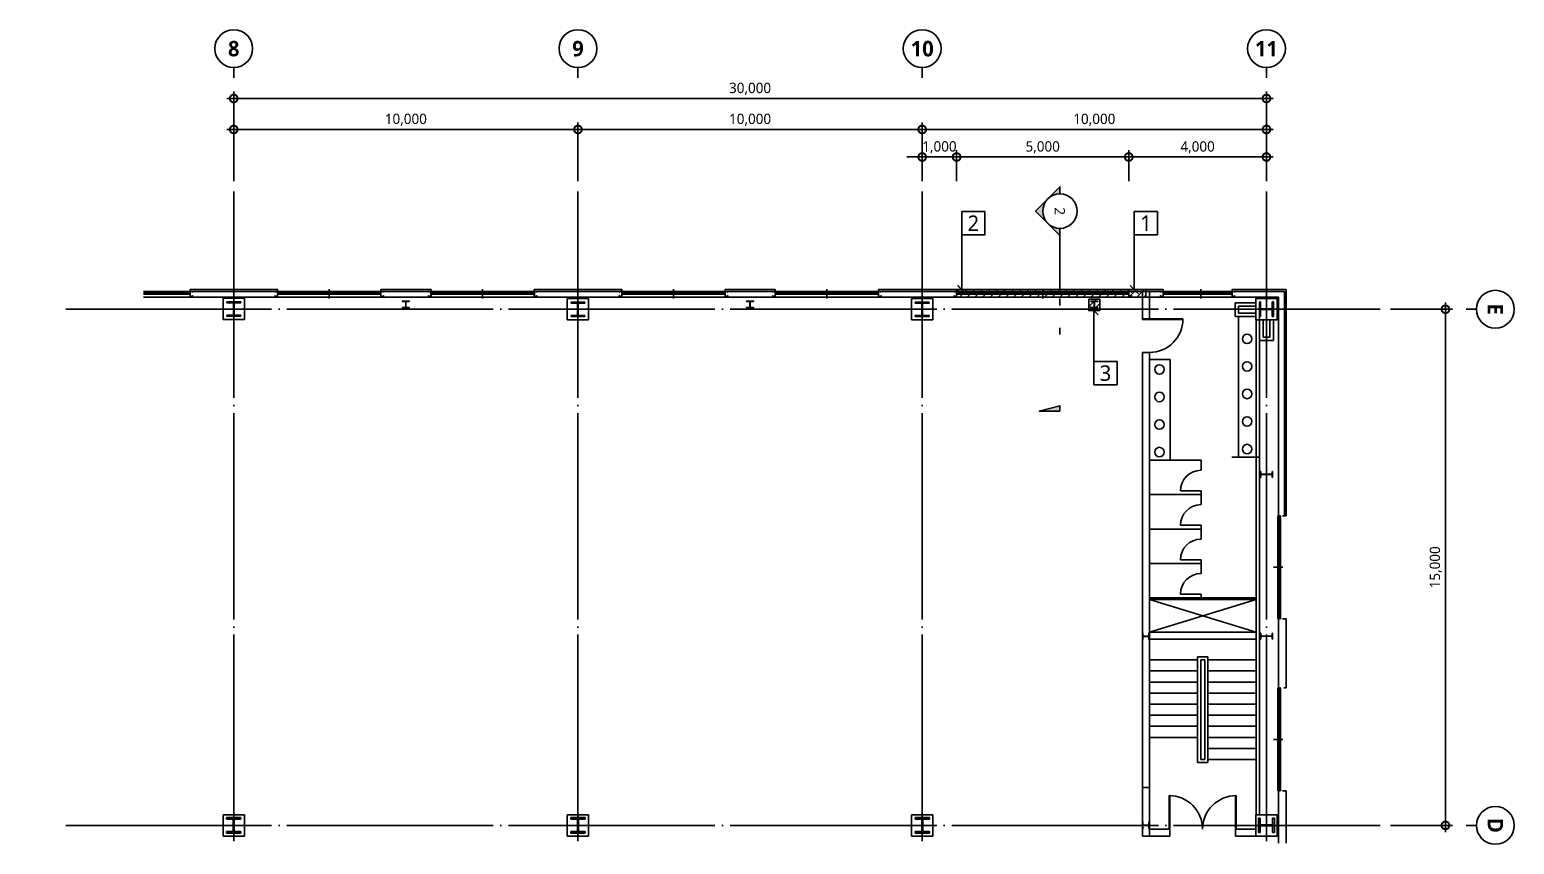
# Model space of a CAD drawing. Header units: millimetres. Extents: x 4650 to 81049, y 2671 to 56844.
# Drawn here: x 4650 to 47777, y 2671 to 26346 of the extents above; entities that cross this region are included whole.
import ezdxf
from ezdxf.enums import TextEntityAlignment as Align
from ezdxf.xclip import XClip

# ---------------------------------------------------------------- set-up
doc = ezdxf.new("R2010")
doc.units = ezdxf.units.MM
doc.header["$LTSCALE"] = 200
doc.header["$XCLIPFRAME"] = 0
doc.linetypes.add('CEN-GAUN', pattern=[32.2, 30, -1, 0.2, -1])
doc.linetypes.add('HIDDEN', pattern=[9.525, 6.35, -3.175])
doc.layers.get('DEFPOINTS').update_dxf_attribs({"color": 137})
for name, color, linetype in [('A-SYM', 6, 'Continuous'), ('CEN', 1, 'CEN-GAUN'), ('DIM', 7, 'Continuous'), ('SYM', 6, 'Continuous'), ('SYM-BUB', 3, 'Continuous'), ('SYM-LEAD', 6, 'Continuous'), ('TEXT', 3, 'Continuous'), ('단면선', 2, 'Continuous'), ('보조선', 3, 'Continuous'), ('입면선', 9, 'Continuous'), ('중심선', 1, 'Continuous'), ('철거영역', 6, 'Continuous')]:
    doc.layers.add(name, color=color, linetype=linetype)
doc.styles.add('$0$스타일1', font='malgun.ttf')
doc.styles.add('스타일1', font='malgun.ttf')
doc.styles.add('스타일2', font='malgunbd.ttf')
doc.dimstyles.new('CJA', dxfattribs={"dimscale": 300, "dimtxt": 2.7, "dimasz": 1, "dimexe": 2, "dimexo": 3, "dimgap": 1, "dimtad": 1, "dimdec": 0, "dimzin": 1, "dimdsep": 46, "dimlunit": 6, "dimtxsty": '$0$스타일1', "dimblk": 'CJDOT', "dimcen": 0.09, "dimdle": 1, "dimclrd": 256, "dimclre": 256, "dimclrt": 3, "dimadec": 0, "dimazin": 0, "dimtfac": 1, "dimtdec": 0, "dimtix": 1, "dimtmove": 2, "dimatfit": 3, "dimldrblk": 'CJDOT', "dimfxl": 1, "dimtolj": 1, "dimtzin": 1, "dimarcsym": 0})
doc.dimstyles.new('DIM-QD 1', dxfattribs={"dimtxt": 3, "dimasz": 1.5, "dimexe": 1, "dimexo": 0, "dimgap": 1, "dimtad": 1, "dimdec": 3, "dimdsep": 46, "dimlunit": 6, "dimtxsty": '$0$스타일1', "dimblk1": 'ARCHTICK', "dimblk2": 'ARCHTICK', "dimsah": 1, "dimcen": 0, "dimclrd": 256, "dimclre": 256, "dimclrt": 3, "dimazin": 2, "dimtfac": 1, "dimtdec": 3, "dimtix": 1, "dimtmove": 2, "dimatfit": 3, "dimldrblk": 'ARCHTICK', "dimfxl": 1, "dimtolj": 1, "dimtzin": 0, "dimarcsym": 0})

# ---------------------------------------------------------------- blocks, each defined once
blk = doc.blocks.new('화장실')
at = {"layer": '입면선', "color": 8, "ltscale": 200}
for p, q in [((-1500, 0), (0, 0)), ((-1500, 0), (-1500, -292)), ((0, 0), (0, -1000)), ((-1500, -892), (-1500, -1000)), ((-900, -892), (-1500, -892)), ((-1500, -1000), (0, -1000))]:
    blk.add_line(p, q, dxfattribs=at)
blk.add_arc((-1500, -892), 600, 0, 90, dxfattribs=at)
blk = doc.blocks.new('I-Center 3층 평면도')
at = {"layer": '단면선', "color": 8, "ltscale": 100}
for p, q in [((-30202, 216), (-30202, 188)), ((-30202, 216), (-29797, 216)), ((-30202, 188), (-30031, 188)), ((-30009, 166), (-30009, -148)), ((-29991, 166), (-29991, -148)), ((-29969, 188), (-29797, 188)), ((-29797, 216), (-29797, 188)), ((-20202, 207), (-20202, 179)), ((-20202, 207), (-19797, 207)), ((-20202, 179), (-20031, 179)), ((-20009, 157), (-20009, -157)), ((-19991, 157), (-19991, -157)), ((-19969, 179), (-19797, 179)), ((-19797, 207), (-19797, 179)), ((-10202, 207), (-10202, 179)), ((-10202, 207), (-9797, 207)), ((-10202, 179), (-10031, 179)), ((-10009, 157), (-10009, -157)), ((-9991, 157), (-9991, -157)), ((-9969, 179), (-9797, 179)), ((-9797, 207), (-9797, 179)), ((-204, -214), (-204, 214)), ((-204, 214), (-169, 214)), ((-169, 32), (-169, 214)), ((-147, 10), (146, 10)), ((168, 32), (168, 214)), ((168, 214), (203, 214)), ((203, -214), (203, 214)), ((-30202, -170), (-30202, -198)), ((-30202, -170), (-30031, -170)), ((-30202, -198), (-29797, -198)), ((-29969, -170), (-29797, -170)), ((-29797, -170), (-29797, -198)), ((-20202, -179), (-20202, -207)), ((-20202, -179), (-20031, -179)), ((-20202, -207), (-19797, -207)), ((-19969, -179), (-19797, -179)), ((-19797, -179), (-19797, -207)), ((-10202, -179), (-10202, -207)), ((-10202, -179), (-10031, -179)), ((-10202, -207), (-9797, -207)), ((-9969, -179), (-9797, -179)), ((-9797, -179), (-9797, -207)), ((-204, -214), (-169, -214)), ((-169, -214), (-169, -32)), ((-147, -10), (146, -10)), ((168, -214), (168, -32)), ((168, -214), (203, -214)), ((-164, -4713), (-175, -4713)), ((-175, -4888), (-175, -4713)), ((-164, -4783), (-164, -4713)), ((164, -4783), (164, -4713)), ((175, -4713), (164, -4713)), ((175, -4888), (175, -4713)), ((-164, -4888), (-175, -4888)), ((-164, -4888), (-164, -4818)), ((150, -4797), (-150, -4797)), ((150, -4804), (-150, -4804)), ((164, -4888), (164, -4818)), ((175, -4888), (164, -4888)), ((-3588, -9404), (-3600, -9404)), ((-3600, -9604), (-3600, -9404)), ((-3588, -9487), (-3588, -9404)), ((-3412, -9487), (-3412, -9404)), ((-3400, -9404), (-3412, -9404)), ((-3400, -9604), (-3400, -9404)), ((-164, -9413), (-175, -9413)), ((-175, -9588), (-175, -9413)), ((-164, -9483), (-164, -9413)), ((164, -9483), (164, -9413)), ((175, -9413), (164, -9413)), ((175, -9588), (175, -9413)), ((-3588, -9604), (-3600, -9604)), ((-3588, -9604), (-3588, -9521)), ((-3425, -9500), (-3575, -9500)), ((-3425, -9508), (-3575, -9508)), ((-3412, -9604), (-3412, -9521)), ((-3400, -9604), (-3412, -9604)), ((-164, -9588), (-175, -9588)), ((-164, -9588), (-164, -9518)), ((150, -9497), (-150, -9497)), ((150, -9504), (-150, -9504)), ((164, -9588), (164, -9518)), ((175, -9588), (164, -9588)), ((-30208, -14771), (-30208, -14821)), ((-30208, -14821), (-30037, -14821)), ((-30015, -14843), (-30015, -15157)), ((-29985, -14843), (-29985, -15157)), ((-29963, -14821), (-29792, -14821)), ((-29792, -14771), (-29792, -14821)), ((-20208, -14771), (-20208, -14821)), ((-20208, -14771), (-19791, -14771)), ((-20208, -14821), (-20037, -14821)), ((-20015, -14843), (-20015, -15157)), ((-19985, -14843), (-19985, -15157)), ((-19963, -14821), (-19791, -14821)), ((-19791, -14771), (-19791, -14821)), ((-10208, -14771), (-10208, -14821)), ((-10208, -14771), (-9791, -14771)), ((-10208, -14821), (-10037, -14821)), ((-10015, -14843), (-10015, -15157)), ((-9985, -14843), (-9985, -15157)), ((-9963, -14821), (-9791, -14821)), ((-9791, -14771), (-9791, -14821)), ((-3370, -15000), (-3630, -15000)), ((-3588, -14900), (-3600, -14900)), ((-3600, -15100), (-3600, -14900)), ((-3588, -14983), (-3588, -14900)), ((-3588, -15100), (-3588, -15017)), ((-3425, -14996), (-3575, -14996)), ((-3425, -15004), (-3575, -15004)), ((-3412, -14983), (-3412, -14900)), ((-3400, -14900), (-3412, -14900)), ((-3412, -15100), (-3412, -15017)), ((-3400, -15100), (-3400, -14900)), ((-229, -15208), (-229, -14791)), ((-229, -14791), (-179, -14791)), ((-179, -14963), (-179, -14791)), ((-179, -15208), (-179, -15037)), ((-157, -14985), (157, -14985)), ((-157, -15015), (157, -15015)), ((179, -14963), (179, -14791)), ((179, -14791), (229, -14791)), ((179, -15208), (179, -15037)), ((229, -15208), (229, -14791)), ((-30208, -15179), (-30208, -15229)), ((-30208, -15179), (-30037, -15179)), ((-30208, -15229), (-29792, -15229)), ((-29963, -15179), (-29792, -15179)), ((-29792, -15179), (-29792, -15229)), ((-20208, -15179), (-20208, -15229)), ((-20208, -15179), (-20037, -15179)), ((-20208, -15229), (-19791, -15229)), ((-19963, -15179), (-19791, -15179)), ((-19791, -15179), (-19791, -15229)), ((-10208, -15179), (-10208, -15229)), ((-10208, -15179), (-10037, -15179)), ((-10208, -15229), (-9791, -15229)), ((-9963, -15179), (-9791, -15179)), ((-9791, -15179), (-9791, -15229)), ((-3588, -15100), (-3600, -15100)), ((-3400, -15100), (-3412, -15100)), ((-229, -15208), (-179, -15208)), ((179, -15208), (229, -15208))]:
    blk.add_line(p, q, dxfattribs=at)
for points in [[(-25017, 226), (-25100, 226), (-25100, 238), (-24900, 238), (-24900, 226), (-24983, 226, 0.414214), (-24996, 213), (-24996, 63, 0.414214), (-24983, 50), (-24900, 50), (-24900, 38), (-25100, 38), (-25100, 50), (-25017, 50, 0.414214), (-25004, 63), (-25004, 213, 0.414214)], [(-15017, 226), (-15100, 226), (-15100, 238), (-14900, 238), (-14900, 226), (-14983, 226, 0.414214), (-14996, 213), (-14996, 63, 0.414214), (-14983, 50), (-14900, 50), (-14900, 38), (-15100, 38), (-15100, 50), (-15017, 50, 0.414214), (-15004, 63), (-15004, 213, 0.414214)], [(-5017, 226), (-5100, 226), (-5100, 238), (-4900, 238), (-4900, 226), (-4983, 226, 0.414214), (-4996, 213), (-4996, 63, 0.414214), (-4983, 50), (-4900, 50), (-4900, 38), (-5100, 38), (-5100, 50), (-5017, 50, 0.414214), (-5004, 63), (-5004, 213, 0.414214)]]:
    blk.add_lwpolyline(points, format="xyb", close=True, dxfattribs=at)
for centre, radius, start, end in [((-30031, 166), 22, 0, 90), ((-29969, 166), 22, 90, 180), ((-20031, 157), 22, 0, 90), ((-19969, 157), 22, 90, 180), ((-10031, 157), 22, 0, 90), ((-9969, 157), 22, 90, 180), ((-147, 32), 22, 180, 270), ((146, 32), 22, 270, 0), ((-30031, -148), 22, 270, 0), ((-29969, -148), 22, 180, 270), ((-20031, -157), 22, 270, 0), ((-19969, -157), 22, 180, 270), ((-10031, -157), 22, 270, 0), ((-9969, -157), 22, 180, 270), ((-147, -32), 22, 90, 180), ((146, -32), 22, 0, 90), ((-150, -4783), 14, 180, 270), ((-150, -4818), 14, 90, 180), ((150, -4783), 14, 270, 0), ((150, -4818), 14, 0, 90), ((-3575, -9487), 13, 180, 270), ((-3425, -9487), 13, 270, 0), ((-150, -9483), 14, 180, 270), ((150, -9483), 14, 270, 0), ((-3575, -9521), 13, 90, 180), ((-3425, -9521), 13, 0, 90), ((-150, -9518), 14, 90, 180), ((150, -9518), 14, 0, 90), ((-30037, -14843), 22, 0, 90), ((-29963, -14843), 22, 90, 180), ((-20037, -14843), 22, 0, 90), ((-19963, -14843), 22, 90, 180), ((-10037, -14843), 22, 0, 90), ((-9963, -14843), 22, 90, 180), ((-3575, -14983), 13, 180, 270), ((-3575, -15017), 13, 90, 180), ((-3425, -14983), 13, 270, 0), ((-3425, -15017), 13, 0, 90), ((-157, -14963), 22, 180, 270), ((-157, -15037), 22, 90, 180), ((157, -14963), 22, 270, 0), ((157, -15037), 22, 0, 90), ((-30037, -15157), 22, 270, 0), ((-29963, -15157), 22, 180, 270), ((-20037, -15157), 22, 270, 0), ((-19963, -15157), 22, 180, 270), ((-10037, -15157), 22, 270, 0), ((-9963, -15157), 22, 180, 270)]:
    blk.add_arc(centre, radius, start, end, dxfattribs=at)
at = {"layer": '보조선', "color": 8, "linetype": 'HIDDEN', "ltscale": 200}
for p, q in [((-3400, -8437), (-300, -9387)), ((-3400, -9387), (-300, -8437))]:
    blk.add_line(p, q, dxfattribs=at)
at = {"layer": '입면선', "color": 8, "ltscale": 200}
for p, q in [((-34269, 520), (-31269, 520)), ((-34269, 440), (-31269, 440)), ((-34239, 480), (-31299, 480)), ((-32819, 460), (-31299, 460)), ((-31299, 520), (-31299, 440)), ((-31269, 520), (-31269, 440)), ((-28725, 520), (-28725, 440)), ((-28725, 520), (-25725, 520)), ((-28725, 440), (-25725, 440)), ((-28695, 520), (-28695, 440)), ((-28695, 500), (-27175, 500)), ((-28695, 480), (-25755, 480)), ((-27275, 460), (-27275, 480)), ((-27275, 460), (-25755, 460)), ((-27175, 480), (-27175, 500)), ((-25755, 520), (-25755, 440)), ((-25725, 520), (-25725, 440)), ((-24269, 520), (-24269, 440)), ((-24269, 520), (-21269, 520)), ((-24269, 440), (-21269, 440)), ((-24239, 520), (-24239, 440)), ((-24239, 500), (-22719, 500)), ((-24239, 480), (-21299, 480)), ((-22819, 460), (-22819, 480)), ((-22819, 460), (-21299, 460)), ((-22719, 480), (-22719, 500)), ((-21299, 520), (-21299, 440)), ((-21269, 520), (-21269, 440)), ((-18725, 520), (-18725, 440)), ((-18725, 520), (-15725, 520)), ((-18725, 440), (-15725, 440)), ((-18695, 520), (-18695, 440)), ((-18695, 500), (-17175, 500)), ((-18695, 480), (-15755, 480)), ((-17275, 460), (-17275, 480)), ((-17275, 460), (-15755, 460)), ((-17175, 480), (-17175, 500)), ((-15755, 520), (-15755, 440)), ((-15725, 520), (-15725, 440)), ((-14269, 520), (-14269, 440)), ((-14269, 520), (-11269, 520)), ((-14269, 440), (-11269, 440)), ((-14239, 520), (-14239, 440)), ((-14239, 500), (-12719, 500)), ((-14239, 480), (-11299, 480)), ((-12819, 460), (-12819, 480)), ((-12819, 460), (-11299, 460)), ((-12719, 480), (-12719, 500)), ((-11299, 520), (-11299, 440)), ((-11269, 520), (-11269, 440)), ((-9000, 550), (-9000, 350)), ((-9000, 520), (-9000, 440)), ((-4000, 520), (-9000, 520)), ((-4000, 440), (-9000, 440)), ((-8970, 520), (-8970, 440)), ((-4030, 480), (-8970, 480)), ((-6450, 460), (-8970, 460)), ((-4030, 500), (-6550, 500)), ((-6550, 480), (-6550, 500)), ((-6450, 460), (-6450, 480)), ((-4030, 520), (-4030, 440)), ((-4000, 520), (-4000, 440)), ((-3600, -281), (-3600, 520)), ((-3600, 520), (-3600, -301)), ((-3400, 520), (-3400, -301)), ((-3000, 520), (-3000, 440)), ((-3000, 520), (-1000, 520)), ((-3000, 440), (-1000, 440)), ((-2970, 520), (-2970, 440)), ((-2970, 500), (-1855, 500)), ((-2970, 480), (-1030, 480)), ((-1955, 460), (-1955, 480)), ((-1955, 460), (-1030, 460)), ((-1855, 480), (-1855, 500)), ((-1030, 520), (-1030, 440)), ((-1000, 520), (-1000, 440)), ((570, 570), (570, -6000)), ((-30310, 319), (-29690, 319)), ((-30310, 319), (-30310, -301)), ((-29690, 319), (-29690, -301)), ((-20310, 310), (-19690, 310)), ((-20310, 310), (-20310, -310)), ((-19690, 310), (-19690, -310)), ((-10310, 310), (-9690, 310)), ((-10310, 310), (-10310, -310)), ((-9690, 310), (-9690, -310)), ((-910, -214), (-910, 186)), ((-910, 186), (-310, 186)), ((-810, -114), (-810, 86)), ((-810, 86), (-310, 86)), ((-310, -310), (-310, 310)), ((-310, 310), (310, 310)), ((310, -310), (310, 310)), ((-30310, -301), (-29690, -301)), ((-20310, -310), (-19690, -310)), ((-10310, -310), (-9690, -310)), ((-3509, -281), (-3600, -281)), ((-3600, -301), (-2425, -301)), ((-3509, -281), (-2425, -281)), ((-310, -214), (-910, -214)), ((-310, -114), (-810, -114)), ((-810, -214), (-810, -4300)), ((-310, -310), (310, -310)), ((-300, -310), (-300, -14690)), ((-200, -200), (-200, -1048)), ((-200, -310), (-200, -14690)), ((-100, -310), (-100, -810)), ((100, -810), (100, -310)), ((200, -910), (200, -310)), ((-100, -810), (100, -810)), ((-3600, -1256), (-3600, -15310)), ((-3400, -1256), (-3600, -1256)), ((-3400, -1256), (-3400, -8564)), ((-3400, -1256), (-3400, -15310)), ((-200, -910), (200, -910)), ((-3400, -1456), (-2800, -1456)), ((-2800, -1456), (-2800, -4387)), ((-200, -4300), (-1001, -4300)), ((-200, -5400), (-200, -7900)), ((410, -6000), (330, -6000)), ((330, -6000), (330, -9000)), ((410, -6030), (330, -6030)), ((370, -6030), (370, -8970)), ((390, -6030), (390, -7550)), ((410, -6000), (410, -9000)), ((470, -6000), (570, -6000)), ((350, -7450), (350, -8970)), ((350, -7450), (370, -7450)), ((370, -7550), (390, -7550)), ((-1900, -8387), (-3400, -8387)), ((-3400, -8387), (-300, -8387)), ((-3400, -8437), (-300, -8437)), ((410, -8970), (330, -8970)), ((410, -9000), (330, -9000)), ((470, -9000), (570, -9000)), ((570, -9000), (570, -11000)), ((-300, -9387), (-3400, -9387)), ((-3600, -9680), (-3600, -9700)), ((-300, -9588), (-3400, -9588)), ((-2000, -10187), (-3400, -10187)), ((-1700, -10097), (-2000, -10097)), ((-2000, -10097), (-2000, -13177)), ((-1790, -10187), (-1910, -10187)), ((-1910, -10187), (-1910, -13087)), ((-1790, -10187), (-1790, -13087)), ((-1700, -10097), (-1700, -13177)), ((-300, -10187), (-1700, -10187)), ((-2000, -10511), (-3400, -10511)), ((-1700, -10511), (-300, -10511)), ((-2000, -10833), (-3400, -10833)), ((-2000, -11155), (-3400, -11155)), ((-1700, -10833), (-300, -10833)), ((-1700, -11155), (-300, -11155)), ((410, -11000), (330, -11000)), ((330, -11000), (330, -14000)), ((410, -11030), (330, -11030)), ((370, -11030), (370, -13970)), ((390, -11030), (390, -12550)), ((410, -11000), (410, -14000)), ((500, -11000), (570, -11000)), ((-2000, -11477), (-3400, -11477)), ((-1700, -11477), (-300, -11477)), ((-2000, -11799), (-3400, -11799)), ((-1700, -11799), (-300, -11799)), ((-2000, -12121), (-3400, -12121)), ((-2000, -12443), (-3400, -12443)), ((-1700, -12121), (-300, -12121)), ((-1700, -12443), (-300, -12443)), ((350, -12450), (350, -13970)), ((350, -12450), (370, -12450)), ((400, -12350), (400, -12700)), ((-1700, -12765), (-300, -12765)), ((370, -12550), (390, -12550)), ((-1700, -13177), (-2000, -13177)), ((-1790, -13087), (-1910, -13087)), ((-1700, -13087), (-300, -13087)), ((-3400, -13895), (-3600, -13895)), ((-2830, -15110), (-2830, -14135)), ((-2810, -15310), (-2810, -14135)), ((-900, -15310), (-900, -14135)), ((-880, -15110), (-880, -14135)), ((410, -13970), (330, -13970)), ((410, -14000), (330, -14000)), ((470, -14000), (570, -14000)), ((570, -14000), (570, -16020)), ((-30310, -14690), (-29690, -14690)), ((-30310, -14690), (-30310, -15310)), ((-30208, -14771), (-29792, -14771)), ((-29690, -14690), (-29690, -15310)), ((-20310, -14690), (-19690, -14690)), ((-20310, -14690), (-20310, -15310)), ((-19690, -14690), (-19690, -15310)), ((-10310, -14690), (-9690, -14690)), ((-10310, -14690), (-10310, -15310)), ((-9690, -14690), (-9690, -15310)), ((-310, -15310), (-310, -14690)), ((-310, -14690), (310, -14690)), ((310, -15310), (310, -14690)), ((-30310, -15310), (-29690, -15310)), ((-20310, -15310), (-19690, -15310)), ((-10310, -15310), (-9690, -15310)), ((-2810, -15310), (-3600, -15310)), ((-2810, -15110), (-3400, -15110)), ((-310, -15110), (-900, -15110)), ((-310, -15310), (-900, -15310)), ((-310, -15310), (310, -15310))]:
    blk.add_line(p, q, dxfattribs=at)
at = {"layer": '입면선', "color": 8}
for p, q in [((-100350, 350), (350, 350)), ((350, 350), (350, -60470))]:
    blk.add_line(p, q, dxfattribs=at)
at = {"layer": '입면선', "color": 8, "ltscale": 200}
for points in [[(-31269, 570), (-31269, 520), (-28725, 520), (-28725, 570)], [(-31194, 495), (-31194, 520), (-31269, 520), (-31269, 370), (-31194, 370), (-31194, 395), (-31197, 395), (-31197, 373), (-31266, 373), (-31266, 517), (-31197, 517), (-31197, 495)], [(-28800, 495), (-28800, 520), (-28725, 520), (-28725, 370), (-28800, 370), (-28800, 395), (-28797, 395), (-28797, 373), (-28728, 373), (-28728, 517), (-28797, 517), (-28797, 495)], [(-25725, 570), (-25725, 520), (-24269, 520), (-24269, 570)], [(-25650, 495), (-25650, 520), (-25725, 520), (-25725, 370), (-25650, 370), (-25650, 395), (-25653, 395), (-25653, 373), (-25722, 373), (-25722, 517), (-25653, 517), (-25653, 495)], [(-24344, 495), (-24344, 520), (-24269, 520), (-24269, 370), (-24344, 370), (-24344, 395), (-24341, 395), (-24341, 373), (-24272, 373), (-24272, 517), (-24341, 517), (-24341, 495)], [(-21269, 570), (-21269, 520), (-18725, 520), (-18725, 570)], [(-21194, 495), (-21194, 520), (-21269, 520), (-21269, 370), (-21194, 370), (-21194, 395), (-21197, 395), (-21197, 373), (-21266, 373), (-21266, 517), (-21197, 517), (-21197, 495)], [(-18800, 495), (-18800, 520), (-18725, 520), (-18725, 370), (-18800, 370), (-18800, 395), (-18797, 395), (-18797, 373), (-18728, 373), (-18728, 517), (-18797, 517), (-18797, 495)], [(-15725, 570), (-15725, 520), (-14269, 520), (-14269, 570)], [(-15650, 495), (-15650, 520), (-15725, 520), (-15725, 370), (-15650, 370), (-15650, 395), (-15653, 395), (-15653, 373), (-15722, 373), (-15722, 517), (-15653, 517), (-15653, 495)], [(-14344, 495), (-14344, 520), (-14269, 520), (-14269, 370), (-14344, 370), (-14344, 395), (-14341, 395), (-14341, 373), (-14272, 373), (-14272, 517), (-14341, 517), (-14341, 495)], [(-11269, 520), (-9000, 520), (-9000, 570), (-11269, 570)], [(-11194, 495), (-11194, 520), (-11269, 520), (-11269, 370), (-11194, 370), (-11194, 395), (-11197, 395), (-11197, 373), (-11266, 373), (-11266, 517), (-11197, 517), (-11197, 495)], [(-9075, 495), (-9075, 520), (-9000, 520), (-9000, 370), (-9075, 370), (-9075, 395), (-9072, 395), (-9072, 373), (-9003, 373), (-9003, 517), (-9072, 517), (-9072, 495)], [(-4000, 520), (-3000, 520), (-3000, 570), (-4000, 570)], [(-3925, 495), (-3925, 520), (-4000, 520), (-4000, 370), (-3925, 370), (-3925, 395), (-3928, 395), (-3928, 373), (-3997, 373), (-3997, 517), (-3928, 517), (-3928, 495)], [(-3075, 495), (-3075, 520), (-3000, 520), (-3000, 370), (-3075, 370), (-3075, 395), (-3072, 395), (-3072, 373), (-3003, 373), (-3003, 517), (-3072, 517), (-3072, 495)], [(-925, 495), (-925, 520), (-1000, 520), (-1000, 370), (-925, 370), (-925, 395), (-928, 395), (-928, 373), (-997, 373), (-997, 517), (-928, 517), (-928, 495)]]:
    blk.add_lwpolyline(points, close=True, dxfattribs=at)
blk.add_lwpolyline([(-1000, 520), (-1000, 570), (570, 570)], dxfattribs=at)
at = {"layer": '입면선', "color": 8}
blk.add_lwpolyline([(-1000, 520), (520, 520), (520, -6000)], dxfattribs=at)
at = {"layer": '입면선', "color": 8, "ltscale": 200}
for centre in [(-563, -862), (-3108, -1750), (-563, -1662), (-3108, -2550), (-563, -2462), (-3108, -3350), (-563, -3262), (-3108, -4150), (-563, -4062)]:
    blk.add_circle(centre, 137, dxfattribs=at)
for centre, start, end in [((-3400, -281), 270, 0), ((-2830, -15110), 0, 90), ((-880, -15110), 90, 180)]:
    blk.add_arc(centre, 975, start, end, dxfattribs=at)
at = {"layer": '중심선', "color": 8, "ltscale": 200}
for p, q in [((-27225, 311), (-27225, 586)), ((-22769, 311), (-22769, 586)), ((-17225, 311), (-17225, 586)), ((-12769, 311), (-12769, 586)), ((-6500, 311), (-6500, 586)), ((-1905, 311), (-1905, 586)), ((201, -7500), (476, -7500)), ((201, -12500), (476, -12500))]:
    blk.add_line(p, q, dxfattribs=at)
at = {"layer": '입면선', "color": 8, "ltscale": 200, "xscale": -1}
for p in [(-3400, -4387), (-3400, -5387), (-3400, -6387), (-3400, -7387)]:
    blk.add_blockref('화장실', p, dxfattribs=at)
blk = doc.blocks.new('_DotSmall')
at = {"color": 0, "linetype": 'ByBlock', "const_width": 0.5}
blk.add_lwpolyline([(-0.0625, 0, 1), (0.0625, 0, 1)], format="xyb", close=True, dxfattribs=at)
blk = doc.blocks.new('*D116')
at = {"layer": 'DEFPOINTS', "color": 0, "transparency": 16777216}
for p in [(10577, 24346), (10577, 21646), (40577, 21646)]:
    blk.add_point(p, dxfattribs=at)
at = {"layer": 'DIM', "color": 7, "lineweight": -2, "transparency": 16777216}
for p, q in [((40777, 24346), (10377, 24346)), ((10577, 21946), (10577, 24546)), ((40577, 21946), (40577, 24546))]:
    blk.add_line(p, q, dxfattribs=at)
at = {"layer": 'DIM', "color": 7, "lineweight": -2, "transparency": 16777216, "xscale": 450, "yscale": 450, "zscale": 450, "rotation": 180}
blk.add_blockref('_DotSmall', (10577, 24346), dxfattribs=at)
at = {"layer": 'DIM', "color": 7, "lineweight": -2, "transparency": 16777216, "xscale": 450, "yscale": 450, "zscale": 450}
blk.add_blockref('_DotSmall', (40577, 24346), dxfattribs=at)
at = {"layer": 'DIM', "color": 3, "transparency": 16777216, "insert": (25577, 24626), "char_height": 300, "attachment_point": 5, "style": '스타일1'}
blk.add_mtext('\\A1;30,000', dxfattribs=at)
blk = doc.blocks.new('CJDOT')
blk.add_line((-2, 0), (2, 0))
at = {"const_width": 0.5}
blk.add_lwpolyline([(-0.25, 0, 1), (0.25, 0, 1)], format="xyb", close=True, dxfattribs=at)
blk = doc.blocks.new('*D117')
at = {"layer": 'DEFPOINTS', "color": 0, "transparency": 16777216}
for p in [(30577, 23446), (30577, 21646), (40577, 21646)]:
    blk.add_point(p, dxfattribs=at)
at = {"layer": 'DIM', "color": 7, "lineweight": -2, "transparency": 16777216}
for p, q in [((40777, 23446), (30377, 23446)), ((30577, 21946), (30577, 23646)), ((40577, 21946), (40577, 23646))]:
    blk.add_line(p, q, dxfattribs=at)
at = {"layer": 'DIM', "color": 7, "lineweight": -2, "transparency": 16777216, "xscale": 450, "yscale": 450, "zscale": 450, "rotation": 180}
blk.add_blockref('_DotSmall', (30577, 23446), dxfattribs=at)
at = {"layer": 'DIM', "color": 7, "lineweight": -2, "transparency": 16777216, "xscale": 450, "yscale": 450, "zscale": 450}
blk.add_blockref('_DotSmall', (40577, 23446), dxfattribs=at)
at = {"layer": 'DIM', "color": 3, "transparency": 16777216, "insert": (35577, 23727), "char_height": 300, "attachment_point": 5, "style": '스타일1'}
blk.add_mtext('\\A1;10,000', dxfattribs=at)
blk = doc.blocks.new('NEW_BUB')
at = {"layer": 'SYM-BUB', "color": 6}
blk.add_line((0, 3), (0, 0), dxfattribs=at)
blk.add_circle((0, 8.5), 5.5, dxfattribs=at)
at = {"layer": 'SYM-BUB', "color": 3, "style": '스타일2'}
blk.add_attdef('X', text='', height=4.5, dxfattribs=at).set_placement((0, 8.5), align=Align.MIDDLE)
blk = doc.blocks.new('*D118')
at = {"layer": 'DEFPOINTS', "color": 0, "transparency": 16777216}
for p in [(30577, 23446), (20577, 21646), (30577, 21646)]:
    blk.add_point(p, dxfattribs=at)
at = {"layer": 'DIM', "color": 7, "lineweight": -2, "transparency": 16777216}
for p, q in [((20377, 23446), (30777, 23446)), ((20577, 21946), (20577, 23646)), ((30577, 21946), (30577, 23646))]:
    blk.add_line(p, q, dxfattribs=at)
at = {"layer": 'DIM', "color": 7, "lineweight": -2, "transparency": 16777216, "xscale": 450, "yscale": 450, "zscale": 450, "rotation": 180}
blk.add_blockref('_DotSmall', (20577, 23446), dxfattribs=at)
at = {"layer": 'DIM', "color": 7, "lineweight": -2, "transparency": 16777216, "xscale": 450, "yscale": 450, "zscale": 450}
blk.add_blockref('_DotSmall', (30577, 23446), dxfattribs=at)
at = {"layer": 'DIM', "color": 3, "transparency": 16777216, "insert": (25577, 23727), "char_height": 300, "attachment_point": 5, "style": '스타일1'}
blk.add_mtext('\\A1;10,000', dxfattribs=at)
blk = doc.blocks.new('*D119')
at = {"layer": 'DEFPOINTS', "color": 0, "transparency": 16777216}
for p in [(10577, 23446), (10577, 21646), (20577, 21646)]:
    blk.add_point(p, dxfattribs=at)
at = {"layer": 'DIM', "color": 7, "lineweight": -2, "transparency": 16777216}
for p, q in [((20777, 23446), (10377, 23446)), ((10577, 21946), (10577, 23646)), ((20577, 21946), (20577, 23646))]:
    blk.add_line(p, q, dxfattribs=at)
at = {"layer": 'DIM', "color": 7, "lineweight": -2, "transparency": 16777216, "xscale": 450, "yscale": 450, "zscale": 450, "rotation": 180}
blk.add_blockref('_DotSmall', (10577, 23446), dxfattribs=at)
at = {"layer": 'DIM', "color": 7, "lineweight": -2, "transparency": 16777216, "xscale": 450, "yscale": 450, "zscale": 450}
blk.add_blockref('_DotSmall', (20577, 23446), dxfattribs=at)
at = {"layer": 'DIM', "color": 3, "transparency": 16777216, "insert": (15577, 23727), "char_height": 300, "attachment_point": 5, "style": '스타일1'}
blk.add_mtext('\\A1;10,000', dxfattribs=at)
blk = doc.blocks.new('*D125')
at = {"layer": 'DEFPOINTS', "color": 0, "transparency": 16777216}
for p in [(43877, 18221), (45777, 18221), (43877, 3221)]:
    blk.add_point(p, dxfattribs=at)
at = {"layer": 'DIM', "color": 7, "lineweight": -2, "transparency": 16777216}
for p, q in [((44177, 18221), (45977, 18221)), ((45777, 3021), (45777, 18421)), ((44177, 3221), (45977, 3221))]:
    blk.add_line(p, q, dxfattribs=at)
at = {"layer": 'DIM', "color": 7, "lineweight": -2, "transparency": 16777216, "xscale": 450, "yscale": 450, "zscale": 450}
for p, rotation in [((45777, 18221), 90), ((45777, 3221), 270)]:
    blk.add_blockref('_DotSmall', p, dxfattribs=dict(at, rotation=rotation))
at = {"layer": 'DIM', "color": 3, "transparency": 16777216, "insert": (45496, 10721), "char_height": 300, "attachment_point": 5, "rotation": 90, "style": '스타일1'}
blk.add_mtext('\\A1;15,000', dxfattribs=at)
blk = doc.blocks.new('*U142')
at = {"layer": 'A-SYM'}
blk.add_hatch(color=6, dxfattribs=at).paths.add_polyline_path([(1451, 0), (1451, 600), (1301, 0)])
at = {"layer": 'A-SYM', "color": 6}
blk.add_line((-3819, 0), (-2019, 0), dxfattribs=at)
blk.add_lwpolyline([(1451, 0), (1451, 600), (1301, 0)], close=True, dxfattribs=at)
for points in [[(-1819, 0), (-1619, 0)], [(-973, 0), (-773, 0)]]:
    blk.add_lwpolyline(points, dxfattribs=at)
blk.add_lwpolyline([(-573, 0, 0, 0, 0), (1451, 0, 120, 120, 0)], format="xyseb", dxfattribs=at)
blk = doc.blocks.new('SEC21')
at = {"layer": 'SYM'}
blk.add_hatch(color=6, dxfattribs=at).paths.add_polyline_path([(4.99, 0), (7.09, 0), (0, 7.09), (-7.09, 0), (-5.01, 0, -1)])
at = {"layer": 'SYM', "color": 6}
blk.add_lwpolyline([(4.99, 0), (7.09, 0), (0, 7.09), (-7.09, 0), (-5.01, 0)], dxfattribs=at)
blk.add_circle((-0.01, 0), 5, dxfattribs=at)
at = {"layer": 'SYM', "color": 3, "style": '스타일1'}
blk.add_attdef('1', text='', height=3, dxfattribs=at).set_placement((0, 0), align=Align.MIDDLE)
blk = doc.blocks.new('*D171')
at = {"layer": 'DEFPOINTS', "color": 0, "transparency": 16777216}
for p in [(36577, 22646), (36577, 21646), (40577, 21646)]:
    blk.add_point(p, dxfattribs=at)
at = {"layer": 'DIM', "color": 7, "lineweight": -2, "transparency": 16777216}
for p, q in [((40777, 22646), (36377, 22646)), ((36577, 21946), (36577, 22846)), ((40577, 21946), (40577, 22846))]:
    blk.add_line(p, q, dxfattribs=at)
at = {"layer": 'DIM', "color": 7, "lineweight": -2, "transparency": 16777216, "xscale": 450, "yscale": 450, "zscale": 450, "rotation": 180}
blk.add_blockref('_DotSmall', (36577, 22646), dxfattribs=at)
at = {"layer": 'DIM', "color": 7, "lineweight": -2, "transparency": 16777216, "xscale": 450, "yscale": 450, "zscale": 450}
blk.add_blockref('_DotSmall', (40577, 22646), dxfattribs=at)
at = {"layer": 'DIM', "color": 3, "transparency": 16777216, "insert": (38577, 22926), "char_height": 300, "attachment_point": 5, "style": '스타일1'}
blk.add_mtext('\\A1;4,000', dxfattribs=at)
blk = doc.blocks.new('*D172')
at = {"layer": 'DEFPOINTS', "color": 0, "transparency": 16777216}
for p in [(36577, 22646), (31577, 21646), (36577, 21646)]:
    blk.add_point(p, dxfattribs=at)
at = {"layer": 'DIM', "color": 7, "lineweight": -2, "transparency": 16777216}
for p, q in [((31377, 22646), (36777, 22646)), ((31577, 21946), (31577, 22846)), ((36577, 21946), (36577, 22846))]:
    blk.add_line(p, q, dxfattribs=at)
at = {"layer": 'DIM', "color": 7, "lineweight": -2, "transparency": 16777216, "xscale": 450, "yscale": 450, "zscale": 450, "rotation": 180}
blk.add_blockref('_DotSmall', (31577, 22646), dxfattribs=at)
at = {"layer": 'DIM', "color": 7, "lineweight": -2, "transparency": 16777216, "xscale": 450, "yscale": 450, "zscale": 450}
blk.add_blockref('_DotSmall', (36577, 22646), dxfattribs=at)
at = {"layer": 'DIM', "color": 3, "transparency": 16777216, "insert": (34077, 22926), "char_height": 300, "attachment_point": 5, "style": '스타일1'}
blk.add_mtext('\\A1;5,000', dxfattribs=at)
blk = doc.blocks.new('*D173')
at = {"layer": 'DEFPOINTS', "color": 0, "transparency": 16777216}
for p in [(30577, 22646), (30577, 21646), (31577, 21646)]:
    blk.add_point(p, dxfattribs=at)
at = {"layer": 'DIM', "color": 7, "lineweight": -2, "transparency": 16777216}
for p, q in [((30577, 22646), (30127, 22646)), ((30577, 21946), (30577, 22846)), ((31577, 22646), (30577, 22646)), ((31577, 21946), (31577, 22846)), ((31577, 22646), (32027, 22646))]:
    blk.add_line(p, q, dxfattribs=at)
at = {"layer": 'DIM', "color": 7, "lineweight": -2, "transparency": 16777216, "xscale": 450, "yscale": 450, "zscale": 450}
blk.add_blockref('_DotSmall', (30577, 22646), dxfattribs=at)
at = {"layer": 'DIM', "color": 7, "lineweight": -2, "transparency": 16777216, "xscale": 450, "yscale": 450, "zscale": 450, "rotation": 180}
blk.add_blockref('_DotSmall', (31577, 22646), dxfattribs=at)
at = {"layer": 'DIM', "color": 3, "transparency": 16777216, "insert": (31077, 22927), "char_height": 300, "attachment_point": 5, "style": '스타일1'}
blk.add_mtext('\\A1;1,000', dxfattribs=at)
blk = doc.blocks.new('_ARCHTICK')
at = {"color": 0, "linetype": 'ByBlock', "const_width": 0.15}
blk.add_lwpolyline([(-0.5, -0.5), (0.5, 0.5)], dxfattribs=at)

msp = doc.modelspace()

# ---------------------------------------------------------------- hatches: boundary and pattern name
at = {"layer": '철거영역'}
h = msp.add_hatch(dxfattribs=at)
h.set_pattern_fill('ANSI31', color=1, scale=50)
h.set_pattern_definition([(45, (0, 608.3), (-112.2532, 112.2532), [])])
h.paths.add_polyline_path([(36577.2, 18791.4), (31577.2, 18791.4), (31577.2, 18571.4), (36577.2, 18571.4)])
h = msp.add_hatch(dxfattribs=at)
h.set_pattern_fill('ANSI31', color=1, scale=50)
h.set_pattern_definition([(45, (0, -500), (-112.2532, 112.2532), [])])
h.paths.add_polyline_path([(37077.2, 18791.4), (36577.2, 18791.4), (36577.2, 18571.4), (37077.2, 18571.4)])
h = msp.add_hatch(dxfattribs=at)
h.set_pattern_fill('ANSI31', color=1, scale=50)
h.set_pattern_definition([(45, (1258.45, 976.58), (-112.2532, 112.2532), [])])
h.paths.add_polyline_path([(35736.2, 18514.5), (35416.2, 18514.5), (35416.2, 18184.5), (35736.2, 18184.5)])

# ---------------------------------------------------------------- linework, layer by layer
at = {"layer": 'CEN', "linetype": 'CEN-GAUN'}
for points in [[(10577.2, 21645.9), (10577.2, 2708.3)], [(20577.2, 21645.9), (20577.2, 2708.3)], [(30577.2, 21645.9), (30577.2, 2708.3)], [(40577.2, 21645.9), (40577.2, 2708.3)], [(43877.2, 18221.4), (5702.1, 18221.4)], [(43877.2, 3221.4), (5702.1, 3221.4)]]:
    msp.add_lwpolyline(points, dxfattribs=at)
at = {"layer": '철거영역'}
for points in [[(31725.6, 20384.9), (32400.6, 20384.9), (32400.6, 21059.9), (31725.6, 21059.9)], [(36736.1, 20384.9), (37411.1, 20384.9), (37411.1, 21059.9), (36736.1, 21059.9)], [(36577.2, 18571.4), (37077.2, 18571.4), (37077.2, 18791.4), (36577.2, 18791.4)], [(35416.2, 18514.5), (35736.2, 18514.5), (35736.2, 18184.5), (35416.2, 18184.5)], [(35564.3, 16028.3), (36239.3, 16028.3), (36239.3, 16703.3), (35564.3, 16703.3)]]:
    msp.add_lwpolyline(points, close=True, dxfattribs=at)
at = {"layer": '철거영역', "color": 4}
msp.add_lwpolyline([(31577.2, 18791.4), (36577.2, 18791.4), (36577.2, 18571.4), (31577.2, 18571.4)], close=True, dxfattribs=at)

# ---------------------------------------------------------------- block references
at = {"color": 8}
ref = msp.add_blockref('I-Center 3층 평면도', (40577.2, 18221.4), dxfattribs=at)
XClip(ref).set_block_clipping_path([(-32617.4329503416, -15513.1275350474), (3300, 3304.114274692)])
at = {"layer": 'SYM'}
ref = msp.add_blockref('SEC21', (34577.2, 21071.3), dxfattribs=dict(at, xscale=-100, yscale=100, zscale=100, rotation=90))
ref.add_attrib('1', '2', dxfattribs={"color": 3, "height": 300, "rotation": 270, "style": '스타일1'}).set_placement((34577.2, 21071.3), align=Align.MIDDLE)
at = {"layer": 'SYM', "xscale": -1, "rotation": 90}
msp.add_blockref('*U142', (34577.2, 16711.9), dxfattribs=at)
at = {"layer": 'SYM-BUB'}
ref = msp.add_blockref('NEW_BUB', (10577.2, 24945.9), dxfattribs=dict(at, xscale=-100, yscale=100, zscale=100))
ref.add_attrib('X', '8', dxfattribs={"color": 3, "height": 450, "style": '스타일2'}).set_placement((10577.2, 25795.9), align=Align.MIDDLE)
ref = msp.add_blockref('NEW_BUB', (20577.2, 24945.9), dxfattribs=dict(at, xscale=-100, yscale=100, zscale=100))
ref.add_attrib('X', '9', dxfattribs={"color": 3, "height": 450, "style": '스타일2'}).set_placement((20577.2, 25795.9), align=Align.MIDDLE)
ref = msp.add_blockref('NEW_BUB', (30577.2, 24945.9), dxfattribs=dict(at, xscale=-100, yscale=100, zscale=100))
ref.add_attrib('X', '10', dxfattribs={"color": 3, "height": 450, "style": '스타일2'}).set_placement((30577.2, 25795.9), align=Align.MIDDLE)
ref = msp.add_blockref('NEW_BUB', (40577.2, 24945.9), dxfattribs=dict(at, xscale=-100, yscale=100, zscale=100))
ref.add_attrib('X', '11', dxfattribs={"color": 3, "height": 450, "style": '스타일2'}).set_placement((40577.2, 25795.9), align=Align.MIDDLE)
at = {"layer": 'SYM-BUB', "xscale": 100, "yscale": 100, "zscale": 100, "rotation": 270}
for p, values in [((46377.2, 18221.4), {'X': 'E'}), ((46377.2, 3221.4), {'X': 'D'})]:
    msp.add_blockref('NEW_BUB', p, dxfattribs=at).add_auto_attribs(values)

# ---------------------------------------------------------------- texts
at = {"layer": 'TEXT', "style": '스타일1'}
for s, p in [('2', (32063.1, 20722.4)), ('1', (37073.6, 20722.4)), ('3', (35901.8, 16365.8))]:
    msp.add_text(s, height=450, dxfattribs=at).set_placement(p, align=Align.MIDDLE_CENTER)

# ---------------------------------------------------------------- dimensions: what is measured, and where the dimension line sits
at = {"layer": 'DIM'}
for base, p1, p2, picture, middle in [((10577.2, 24345.9), (40577.2, 21645.9), (10577.2, 21645.9), '*D116', (25577.2, 24626.1)), ((10577.2, 23445.9), (20577.2, 21645.9), (10577.2, 21645.9), '*D119', (15577.2, 23726.9)), ((30577.2, 23445.9), (40577.2, 21645.9), (30577.2, 21645.9), '*D117', (35577.2, 23726.9)), ((30577.2, 22645.9), (31577.2, 21645.9), (30577.2, 21645.9), '*D173', (31077.2, 22926.9)), ((36577.2, 22645.9), (40577.2, 21645.9), (36577.2, 21645.9), '*D171', (38577.2, 22926.1))]:
    dim = msp.add_linear_dim(base=base, p1=p1, p2=p2, dimstyle='CJA', override={"dimscale": 100, "dimtxt": 3, "dimasz": 4.5, "dimlunit": 6, "dimtxsty": '스타일1', "dimblk1": 'DotSmall', "dimblk2": 'DotSmall', "dimsah": 1, "dimdle": 2, "dimclrd": 7, "dimclre": 7}, dxfattribs=at)
    dim.commit()
    dim.dimension.update_dxf_attribs({"geometry": picture, "text_midpoint": middle})
for base, p1, p2, angle, picture, middle in [((30577.2, 23445.9), (20577.2, 21645.9), (30577.2, 21645.9), 180, '*D118', (25577.2, 23726.9)), ((36577.2, 22645.9), (31577.2, 21645.9), (36577.2, 21645.9), 180, '*D172', (34077.2, 22926.1)), ((45777.2, 18221.4), (43877.2, 3221.4), (43877.2, 18221.4), 270, '*D125', (45496.2, 10721.4))]:
    dim = msp.add_linear_dim(base=base, p1=p1, p2=p2, angle=angle, dimstyle='CJA', override={"dimscale": 100, "dimtxt": 3, "dimasz": 4.5, "dimlunit": 6, "dimtxsty": '스타일1', "dimblk1": 'DotSmall', "dimblk2": 'DotSmall', "dimsah": 1, "dimdle": 2, "dimclrd": 7, "dimclre": 7}, dxfattribs=at)
    dim.commit()
    dim.dimension.update_dxf_attribs({"geometry": picture, "text_midpoint": middle})

# ---------------------------------------------------------------- leaders
at = {"layer": 'SYM-LEAD'}
for points in [[(31725.6, 18791.4), (31725.6, 20371.9), (31725.6, 20384.9)], [(36736.1, 18791.4), (36736.1, 20371.9), (36736.1, 20384.9)], [(35564.3, 18184.5), (35564.3, 16716.3), (35564.3, 16703.3)]]:
    msp.add_leader(points, dimstyle='DIM-QD 1', override={"dimscale": 100, "dimasz": 2.5, "dimtad": 0, "dimclrd": 6}, dxfattribs=at)

doc.saveas('drawing.dxf')
